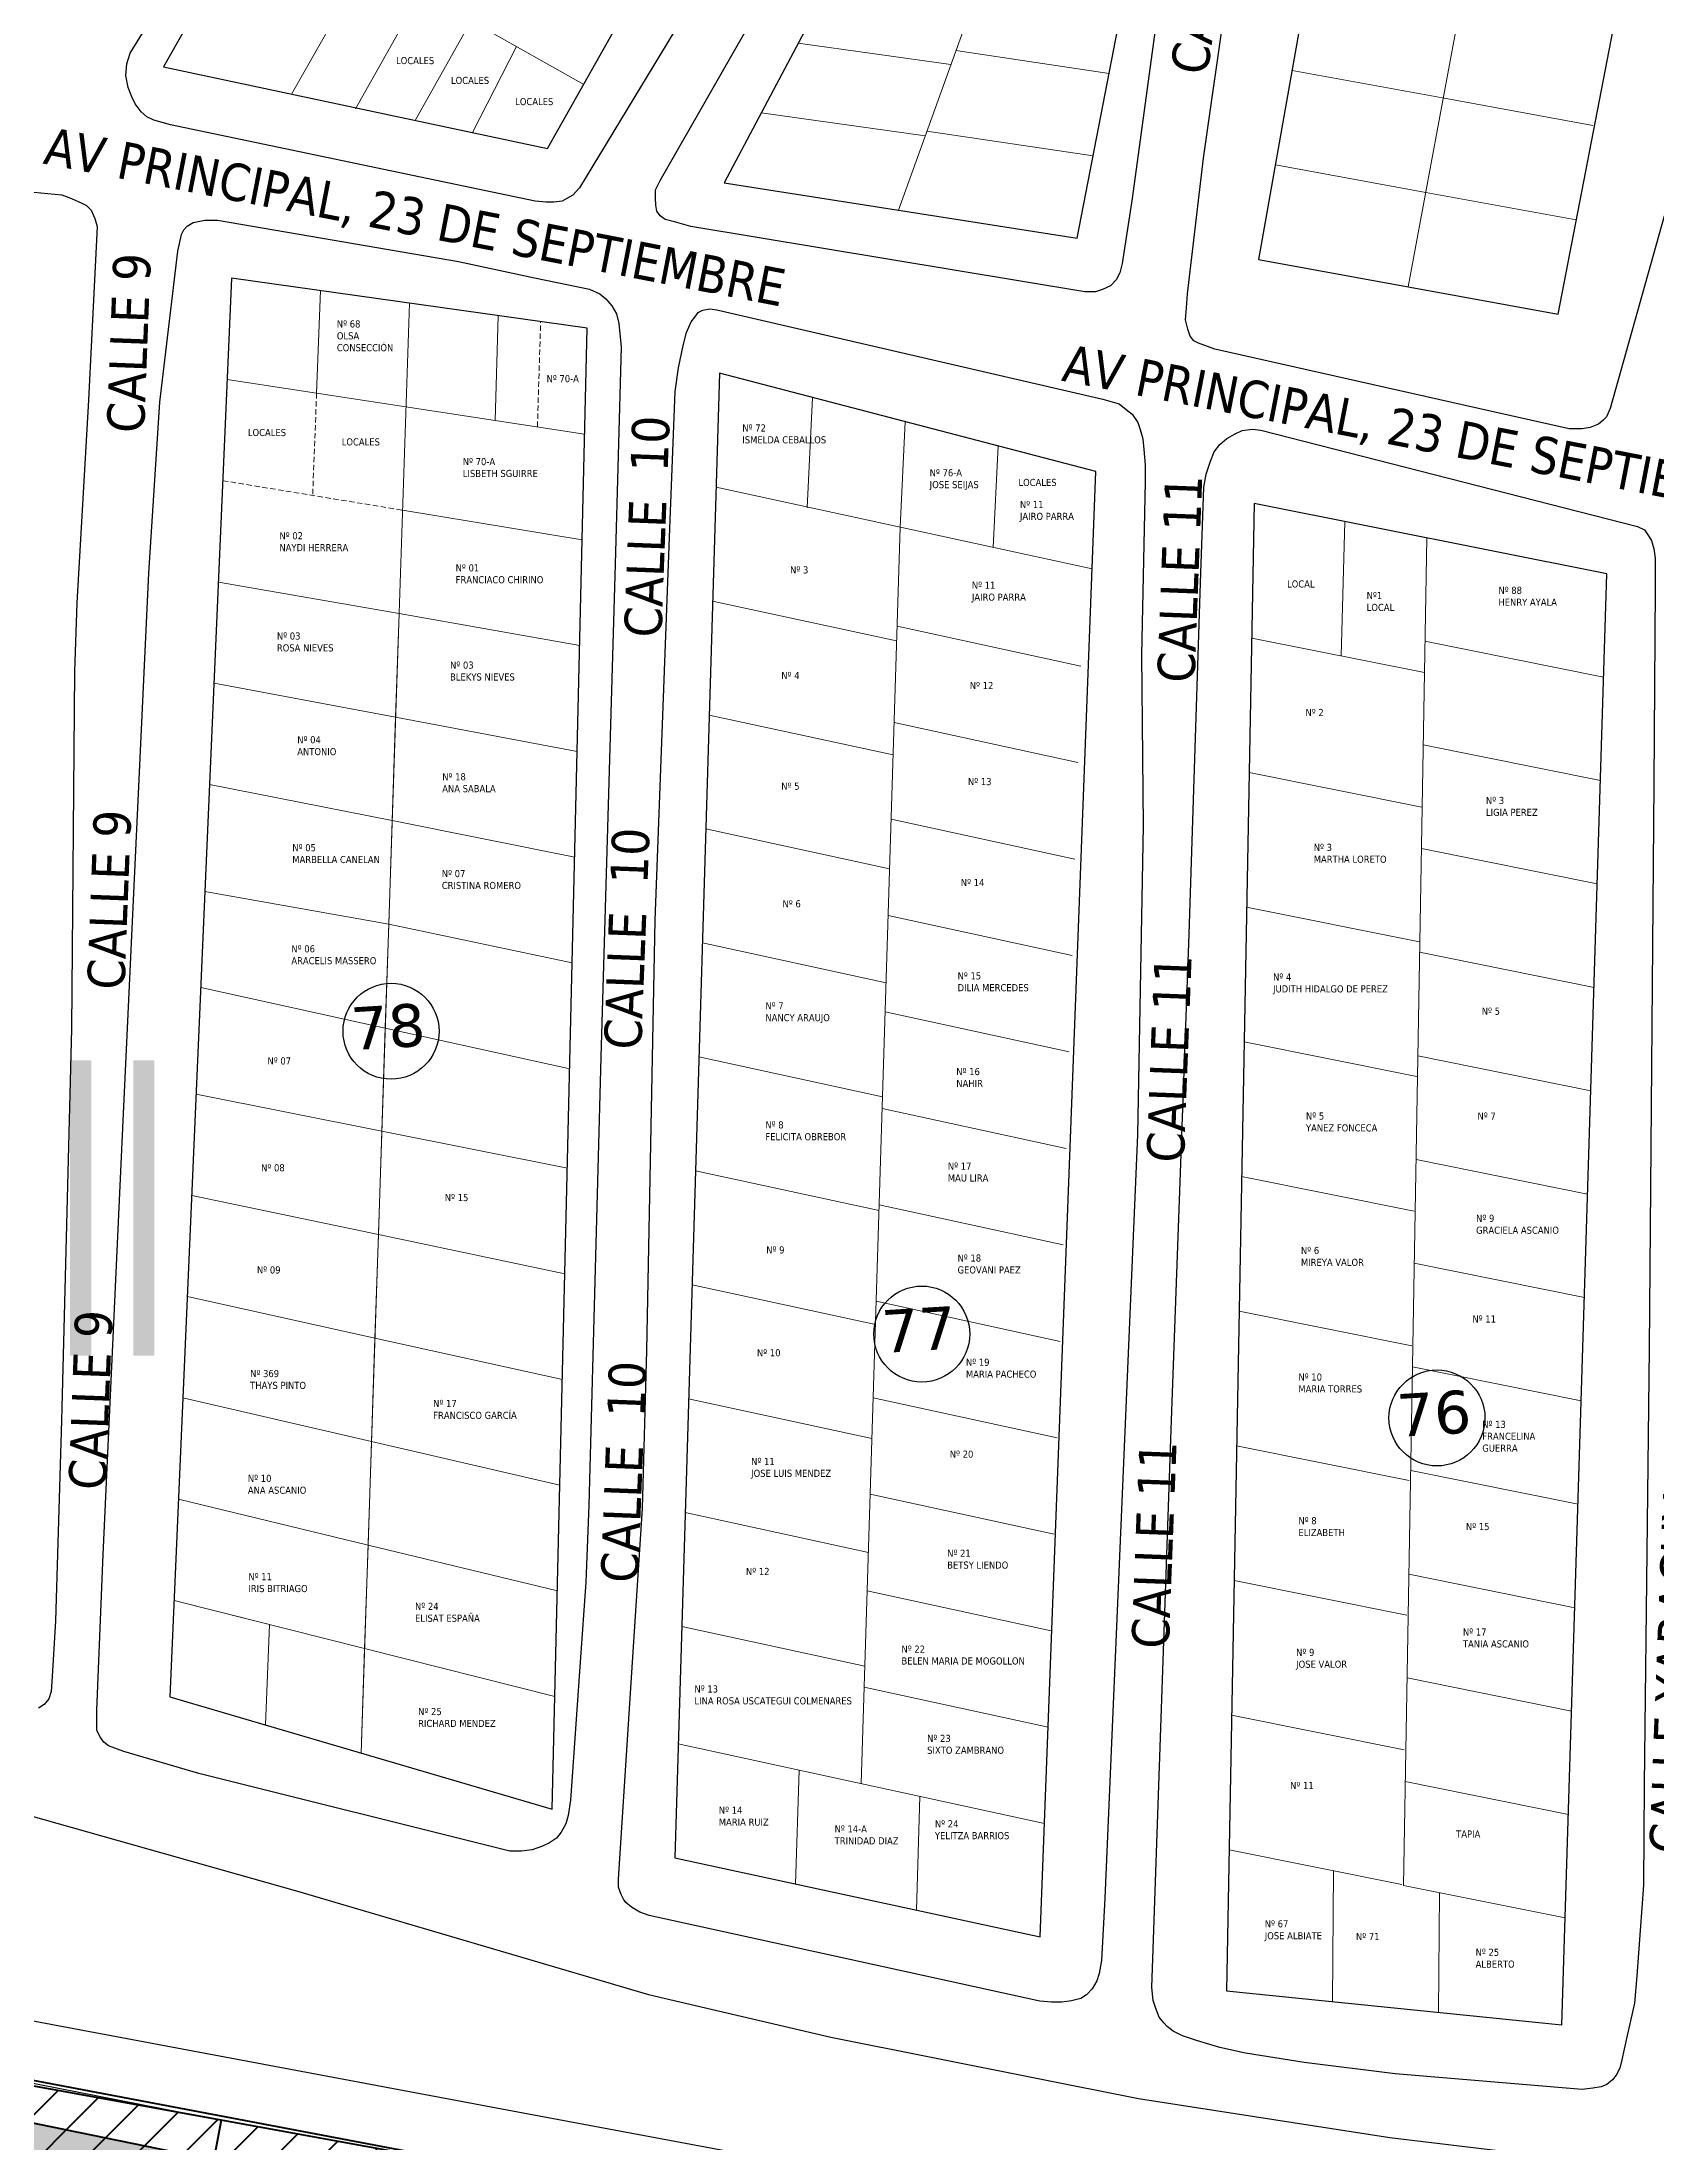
# Model space of a CAD drawing. Header units: metres. Extents: x 2 to 659295185, y -28 to 1124222152.
# Drawn here: x 657256.1 to 657407.4, y 1122568.8 to 1122765.7 of the extents above; entities that cross this region are included whole.
import ezdxf

# ---------------------------------------------------------------- set-up
doc = ezdxf.new("R2010")
doc.units = ezdxf.units.M
doc.header["$MEASUREMENT"] = 0
doc.linetypes.add('CCSM_C1_CUERPO BJ$0$DASHED', pattern=[0.75, 0.5, -0.25])
doc.linetypes.add('CCSM_C1_CUERPO CK$0$DASHED', pattern=[0.75, 0.5, -0.25])
for name, color, linetype in [('CALLES', 1, 'CONTINUOUS'), ('CERCA', 7, 'CONTINUOUS'), ('Cota', 3, 'CONTINUOUS'), ('LOTES DE TERRENO PARA URBANIZAR', 1, 'CONTINUOUS'), ('MANZANA', 30, 'CONTINUOUS'), ('Numero de manzana', 6, 'CONTINUOUS'), ('Nº parcela', 4, 'CONTINUOUS'), ('Parcelas', 140, 'CONTINUOUS'), ('TEXTOS', 7, 'CONTINUOUS')]:
    doc.layers.add(name, color=color, linetype=linetype)
doc.layers.add('OCUPACIONES IRREGULARES', color=34, linetype='CONTINUOUS', lineweight=200)
doc.layers.add('PARCELA', color=140, linetype='CONTINUOUS', lineweight=40)
doc.styles.add('ROMAN', font='verdana.ttf')
doc.styles.get("Standard").update_dxf_attribs({"font": 'tahoma.ttf'})

msp = doc.modelspace()

# ---------------------------------------------------------------- hatches: boundary and pattern name
at = {"layer": 'LOTES DE TERRENO PARA URBANIZAR', "lineweight": 40}
h = msp.add_hatch(dxfattribs=at)
h.set_pattern_fill('ANSI31', color=1, scale=25, style=0)
edge = h.paths.add_edge_path()
edge.add_line((657322, 1122377), (657348.1697, 1122556.9868))
edge.add_line((657348.1697, 1122556.9868), (657323.4363, 1122561.6858))
edge.add_line((657323.4363, 1122561.6858), (657272.8811, 1122570.8639))
edge.add_line((657272.8811, 1122570.8639), (657097.1397, 1122602.7692))
edge.add_line((657097.1397, 1122602.7692), (657078.2462, 1122426.7833))
edge.add_line((657078.2462, 1122426.7833), (657404.897, 1122353.7881))
at = {"layer": 'OCUPACIONES IRREGULARES', "lineweight": 200, "transparency": 33554651}
h = msp.add_hatch(color=256, dxfattribs=at)
h.dxf.hatch_style = 1
h.set_gradient(color1=(153, 76, 0), one_color=1, tint=1)
h.paths.add_polyline_path([(657346, 1122552), (657014, 1122620), (656982, 1122459), (657320, 1122378)])

# ---------------------------------------------------------------- linework, layer by layer
at = {"layer": 'CERCA', "lineweight": 0}
for p, q in [((657384.2064, 1122742.7937), (657405.4647, 1122857.5827)), ((657336.3897, 1122749.9806), (657360.8579, 1122817.9028)), ((657326.9799, 1122765.6299), (657341.3058, 1122763.6274)), ((657356.1586, 1122762.8096), (657341.7817, 1122764.9485)), ((657373.3093, 1122763.0849), (657387.4153, 1122760.5052)), ((657387.4153, 1122760.5052), (657401.5214, 1122757.9255)), ((657323.5107, 1122759.0935), (657338.8977, 1122756.9426)), ((657354.6585, 1122755.0737), (657339.0604, 1122757.3942)), ((657371.7393, 1122754.2229), (657385.8453, 1122751.6432)), ((657385.8453, 1122751.6432), (657399.9514, 1122749.0635)), ((657290.5284, 1122741.2567), (657285.9977, 1122605.2955)), ((657307.1981, 1122738.9001), (657306.9641, 1122728.9829)), ((657327.8187, 1122722.0566), (657328.3198, 1122732.4173)), ((657336.5501, 1122720.2618), (657337.0281, 1122730.1447)), ((657306.9641, 1122728.9829), (657306.73, 1122719.0656)), ((657345.2769, 1122718.3695), (657345.7365, 1122727.8722)), ((657319.2893, 1122724.0047), (657354.548, 1122716.3591)), ((657336.5501, 1122720.2618), (657332.9074, 1122602.4275)), ((657385.9342, 1122719.2536), (657383.7582, 1122592.8904)), ((657318.9672, 1122713.3195), (657336.2199, 1122709.5784)), ((657336.2631, 1122710.9757), (657353.5068, 1122707.2209)), ((657369.5177, 1122709.8586), (657385.7167, 1122706.6255)), ((657402.5264, 1122706.1832), (657385.7672, 1122709.555)), ((657318.6451, 1122702.6344), (657335.8896, 1122698.895)), ((657335.9834, 1122701.93), (657353.2272, 1122698.1752)), ((657402.2263, 1122696.4878), (657385.5998, 1122699.833)), ((657369.2814, 1122697.2308), (657385.4804, 1122693.9977)), ((657335.7038, 1122692.8843), (657352.9475, 1122689.1295)), ((657318.323, 1122691.9492), (657335.5593, 1122688.2116)), ((657401.9262, 1122686.7924), (657385.4324, 1122690.1109)), ((657335.4241, 1122683.8386), (657352.6679, 1122680.0839)), ((657369.0451, 1122684.603), (657385.2441, 1122681.3699)), ((657318.0008, 1122681.2641), (657335.2291, 1122677.5283)), ((657401.6261, 1122677.0971), (657385.2649, 1122680.3889)), ((657335.1445, 1122674.793), (657352.3883, 1122671.0382)), ((657368.8088, 1122671.9753), (657385.0078, 1122668.7421)), ((657317.6787, 1122670.5789), (657334.8988, 1122666.8449)), ((657401.326, 1122667.4017), (657385.0975, 1122670.6668)), ((657334.8649, 1122665.7473), (657352.1086, 1122661.9925)), ((657317.3566, 1122659.8938), (657334.5685, 1122656.1615)), ((657368.5725, 1122659.3475), (657384.7716, 1122656.1143)), ((657401.026, 1122657.7064), (657384.9301, 1122660.9448)), ((657334.5852, 1122656.7016), (657351.829, 1122652.9468)), ((657400.7259, 1122648.011), (657384.7627, 1122651.2227)), ((657317.0345, 1122649.2086), (657334.2383, 1122645.4781)), ((657334.3056, 1122647.6559), (657351.5494, 1122643.9011)), ((657368.3362, 1122646.7197), (657384.5353, 1122643.4865)), ((657400.4258, 1122638.3157), (657384.5953, 1122641.5007)), ((657316.7124, 1122638.5235), (657333.908, 1122634.7948)), ((657334.0259, 1122638.6102), (657351.2697, 1122634.8555)), ((657368.0999, 1122634.0919), (657384.299, 1122630.8587)), ((657400.1257, 1122628.6203), (657384.4279, 1122631.7786)), ((657316.3902, 1122627.8383), (657333.5777, 1122624.1114)), ((657333.7463, 1122629.5646), (657350.9901, 1122625.8098)), ((657399.8256, 1122618.9249), (657384.2605, 1122622.0566)), ((657333.4667, 1122620.5189), (657350.7104, 1122616.7641)), ((657367.8636, 1122621.4641), (657384.0627, 1122618.2309)), ((657316.0681, 1122617.1532), (657333.2475, 1122613.428)), ((657399.5256, 1122609.2296), (657384.093, 1122612.3345)), ((657268.0748, 1122610.5695), (657285.9977, 1122605.2955)), ((657333.187, 1122611.4732), (657350.4308, 1122607.7184)), ((657367.6273, 1122608.8363), (657383.8264, 1122605.6032)), ((657315.7365, 1122606.1509), (657350.0912, 1122598.7013)), ((657326.7525, 1122593.015), (657327.073, 1122603.6927)), ((657399.2255, 1122599.5342), (657383.9256, 1122602.6125)), ((657338.0907, 1122590.5643), (657338.4112, 1122601.2419)), ((657367.391, 1122596.2085), (657383.5901, 1122592.9754)), ((657377.0924, 1122581.9836), (657377.1976, 1122594.2512)), ((657398.9254, 1122589.8389), (657383.7582, 1122592.8904)), ((657387.0411, 1122580.9715), (657387.1375, 1122592.2106))]:
    msp.add_line(p, q, dxfattribs=at)
at = {"layer": 'LOTES DE TERRENO PARA URBANIZAR', "color": 1, "lineweight": 40}
msp.add_lwpolyline([(657322, 1122377), (657348.1697, 1122556.9868), (657323.4363, 1122561.6858), (657272.8811, 1122570.8639), (657097.1397, 1122602.7692), (657078.2462, 1122426.7833), (657404.897, 1122353.7881)], dxfattribs=at)
at = {"layer": 'MANZANA', "lineweight": -2}
for p, q in [((657264.3549, 1122764.7045), (657284.5902, 1122797.6478)), ((657364.9954, 1122754.8665), (657370.7345, 1122795.0383)), ((657314.0443, 1122752.7569), (657326.2234, 1122774.0526)), ((657318.2415, 1122771.4731), (657306.4911, 1122752.0671)), ((657360.4437, 1122766.6841), (657358.3245, 1122751.0773)), ((657263.9261, 1122762.6049), (657264.0333, 1122763.7147)), ((657264.0333, 1122763.7147), (657264.3549, 1122764.7045)), ((657264.1487, 1122761.4951), (657263.9261, 1122762.6049)), ((657264.4868, 1122760.6153), (657264.1487, 1122761.4951)), ((657264.8166, 1122759.9555), (657264.4868, 1122760.6153)), ((657265.3691, 1122759.1856), (657264.8166, 1122759.9555)), ((657265.9133, 1122758.7457), (657265.3691, 1122759.1856)), ((657266.573, 1122758.4158), (657265.9133, 1122758.7457)), ((657268.115, 1122757.9759), (657266.573, 1122758.4158)), ((657302.3352, 1122750.8273), (657268.115, 1122757.9759)), ((657363.5111, 1122742.1391), (657364.9954, 1122754.8665)), ((657254.6577, 1122751.7271), (657257.9478, 1122751.4072)), ((657306.4911, 1122752.0671), (657305.8397, 1122751.3972)), ((657313.6155, 1122751.8771), (657314.0443, 1122752.7569)), ((657313.6155, 1122751.0973), (657313.6155, 1122751.8771)), ((657257.9478, 1122751.4072), (657258.8301, 1122751.0773)), ((657258.8301, 1122751.0773), (657259.8196, 1122750.6374)), ((657259.8196, 1122750.6374), (657260.2567, 1122750.4174)), ((657260.2567, 1122750.4174), (657260.6937, 1122749.9775)), ((657260.6937, 1122749.9775), (657261.0318, 1122749.2076)), ((657303.3165, 1122750.7273), (657302.3352, 1122750.8273)), ((657304.0833, 1122750.7273), (657303.3165, 1122750.7273)), ((657304.8502, 1122750.8373), (657304.0833, 1122750.7273)), ((657305.2872, 1122751.0673), (657304.8502, 1122750.8373)), ((657305.8397, 1122751.3972), (657305.2872, 1122751.0673)), ((657313.6238, 1122750.4374), (657313.6155, 1122751.0973)), ((657313.731, 1122749.8875), (657313.6238, 1122750.4374)), ((657314.0608, 1122749.4476), (657313.731, 1122749.8875)), ((657358.3245, 1122751.0773), (657357.368, 1122744.9885)), ((657261.2544, 1122748.4378), (657260.4463, 1122732.1711)), ((657261.0318, 1122749.2076), (657261.2544, 1122748.4378)), ((657269.1457, 1122747.698), (657269.3601, 1122748.1379)), ((657269.3601, 1122748.1379), (657269.6899, 1122748.4778)), ((657269.6899, 1122748.4778), (657270.2341, 1122748.8077)), ((657270.2341, 1122748.8077), (657271.3308, 1122749.0377)), ((657271.3308, 1122749.0377), (657272.5347, 1122749.0377)), ((657272.5347, 1122749.0377), (657295.1284, 1122745.1585)), ((657314.5061, 1122749.1177), (657314.0608, 1122749.4476)), ((657315.3801, 1122748.8977), (657314.5061, 1122749.1177)), ((657316.9139, 1122748.4578), (657315.3801, 1122748.8977)), ((657353.8717, 1122742.319), (657316.9139, 1122748.4578)), ((657408.1871, 1122749.4176), (657403.1242, 1122731.3713)), ((657267.1337, 1122731.9812), (657268.8241, 1122746.1483)), ((657268.8241, 1122746.1483), (657269.1457, 1122747.698)), ((657295.1284, 1122745.1585), (657302.2528, 1122743.6388)), ((657357.1536, 1122744.0987), (657356.8238, 1122743.4388)), ((657357.368, 1122744.9885), (657357.1536, 1122744.0987)), ((657302.2528, 1122743.6388), (657307.4064, 1122742.559)), ((657307.4064, 1122742.559), (657308.3959, 1122742.1191)), ((657308.3959, 1122742.1191), (657308.9484, 1122741.6792)), ((657354.8612, 1122742.319), (657353.8717, 1122742.319)), ((657355.5127, 1122742.549), (657354.8612, 1122742.319)), ((657356.2795, 1122742.8789), (657355.5127, 1122742.549)), ((657356.8238, 1122743.4388), (657356.2795, 1122742.8789)), ((657363.4122, 1122740.8094), (657363.5111, 1122742.1391)), ((657308.9484, 1122741.6792), (657309.5009, 1122741.0193)), ((657309.5009, 1122741.0193), (657309.9379, 1122740.2495)), ((657309.9379, 1122740.2495), (657310.1605, 1122739.3596)), ((657316.9551, 1122739.4996), (657317.2849, 1122739.9495)), ((657317.2849, 1122739.9495), (657317.6065, 1122740.3894)), ((657317.6065, 1122740.3894), (657318.0436, 1122740.6094)), ((657318.0436, 1122740.6094), (657318.7032, 1122740.7294)), ((657318.7032, 1122740.7294), (657319.3629, 1122740.6194)), ((657319.3629, 1122740.6194), (657355.5621, 1122732.2611)), ((657363.305, 1122739.7096), (657363.4122, 1122740.8094)), ((657310.1605, 1122739.3596), (657310.276, 1122738.3699)), ((657310.276, 1122738.3699), (657310.3914, 1122737.1501)), ((657316.1965, 1122737.2901), (657316.5181, 1122738.4998)), ((657316.5181, 1122738.4998), (657316.9551, 1122739.4996)), ((657363.5276, 1122738.8198), (657363.305, 1122739.7096)), ((657363.7503, 1122738.1599), (657363.5276, 1122738.8198)), ((657364.0801, 1122737.72), (657363.7503, 1122738.1599)), ((657310.3914, 1122737.1501), (657309.8224, 1122716.7942)), ((657315.7677, 1122735.1805), (657316.1965, 1122737.2901)), ((657364.5254, 1122737.5), (657364.0801, 1122737.72)), ((657366.0591, 1122736.9501), (657364.5254, 1122737.5)), ((657392.05, 1122731.1013), (657366.0591, 1122736.9501)), ((657315.4544, 1122732.971), (657315.7677, 1122735.1805)), ((657260.4463, 1122732.1711), (657259.3249, 1122713.145)), ((657266.103, 1122715.9444), (657267.1337, 1122731.9812)), ((657314.9596, 1122720.1336), (657315.4544, 1122732.971)), ((657355.5621, 1122732.2611), (657357.0959, 1122731.8312)), ((657357.0959, 1122731.8312), (657357.7555, 1122731.2813)), ((657357.7555, 1122731.2813), (657358.308, 1122730.8414)), ((657358.308, 1122730.8414), (657358.8522, 1122730.0615)), ((657358.8522, 1122730.0615), (657359.0749, 1122729.4017)), ((657399.2899, 1122729.4717), (657392.05, 1122731.1013)), ((657402.4645, 1122730.2615), (657402.0275, 1122729.9216)), ((657402.7943, 1122730.5914), (657402.4645, 1122730.2615)), ((657403.1242, 1122731.3713), (657402.7943, 1122730.5914)), ((657359.0749, 1122729.4017), (657359.2975, 1122728.5219)), ((657359.2975, 1122728.5219), (657359.413, 1122727.5221)), ((657366.5374, 1122728.002), (657367.1888, 1122728.5518)), ((657367.1888, 1122728.5518), (657367.9556, 1122729.0018)), ((657367.9556, 1122729.0018), (657368.6153, 1122729.3317)), ((657368.6153, 1122729.3317), (657369.5966, 1122729.4517)), ((657369.5966, 1122729.4517), (657370.3634, 1122729.3417)), ((657370.3634, 1122729.3417), (657405.6886, 1122720.3135)), ((657400.502, 1122729.4717), (657399.2899, 1122729.4717)), ((657401.2689, 1122729.5916), (657400.502, 1122729.4717)), ((657402.0275, 1122729.9216), (657401.2689, 1122729.5916)), ((657359.413, 1122727.5221), (657359.5284, 1122726.0824)), ((657359.5284, 1122726.0824), (657359.5366, 1122724.5427)), ((657365.2345, 1122725.2225), (657365.6633, 1122726.4423)), ((657365.6633, 1122726.4423), (657365.9931, 1122727.3321)), ((657365.9931, 1122727.3321), (657366.5374, 1122728.002)), ((657359.5366, 1122724.5427), (657359.1738, 1122708.276)), ((657365.0201, 1122724.0128), (657365.2345, 1122725.2225)), ((657364.7315, 1122715.0446), (657365.0201, 1122724.0128)), ((657405.6886, 1122720.3135), (657406.3483, 1122719.9936)), ((657313.5908, 1122683.411), (657314.9596, 1122720.1336)), ((657406.3483, 1122719.9936), (657406.6781, 1122719.5437)), ((657406.6781, 1122719.5437), (657407.008, 1122718.9938)), ((657407.008, 1122718.9938), (657407.2306, 1122718.224)), ((657407.2306, 1122718.224), (657407.346, 1122717.3441)), ((657309.8224, 1122716.7942), (657308.4949, 1122670.5637)), ((657407.346, 1122717.3441), (657407.3543, 1122716.0144)), ((657263.7034, 1122665.2747), (657266.103, 1122715.9444)), ((657363.6678, 1122682.0813), (657364.7315, 1122715.0446)), ((657407.3625, 1122714.5747), (657407.2224, 1122696.2184)), ((657407.3543, 1122716.0144), (657407.3625, 1122714.5747)), ((657259.3249, 1122713.145), (657259.1352, 1122706.7263)), ((657259.1352, 1122706.7263), (657258.8466, 1122673.2131)), ((657359.1738, 1122708.276), (657359.3552, 1122692.2392)), ((657407.2224, 1122696.2184), (657406.7936, 1122643.2392)), ((657359.3552, 1122692.2392), (657358.8193, 1122663.2651)), ((657312.7827, 1122643.0393), (657313.5908, 1122683.411)), ((657362.0104, 1122636.5106), (657363.6678, 1122682.0813)), ((657258.8466, 1122673.2131), (657257.9066, 1122636.4906)), ((657308.4949, 1122670.5637), (657307.3652, 1122628.5322)), ((657261.7986, 1122623.9032), (657263.7034, 1122665.2747)), ((657358.8193, 1122663.2651), (657356.931, 1122619.3441)), ((657312.4034, 1122628.2223), (657312.7827, 1122643.0393)), ((657406.7936, 1122643.2392), (657406.3236, 1122602.3075)), ((657257.9066, 1122636.4906), (657257.3376, 1122617.6944)), ((657360.1633, 1122583.3014), (657362.0104, 1122636.5106)), ((657307.3652, 1122628.5322), (657307.0683, 1122621.3337)), ((657311.3809, 1122612.8454), (657312.4034, 1122628.2223)), ((657261.2049, 1122609.3061), (657261.7986, 1122623.9032)), ((657307.0683, 1122621.3337), (657306.5571, 1122613.8152)), ((657356.931, 1122619.3441), (657355.7436, 1122591.6897)), ((657257.3376, 1122617.6944), (657257.0326, 1122612.4855)), ((657202.3461, 1122614.2351), (657280.022, 1122592.3496)), ((657257.0326, 1122612.4855), (657256.9254, 1122611.0558)), ((657306.5571, 1122613.8152), (657305.6253, 1122600.8678)), ((657310.1523, 1122593.4793), (657311.3809, 1122612.8454)), ((657256.711, 1122610.3859), (657256.2739, 1122609.836)), ((657256.9254, 1122611.0558), (657256.711, 1122610.3859)), ((657256.2739, 1122609.836), (657255.7297, 1122609.4961)), ((657261.2132, 1122608.3063), (657261.2049, 1122609.3061)), ((657261.2132, 1122607.4165), (657261.2132, 1122608.3063)), ((657261.5513, 1122606.7566), (657261.2132, 1122607.4165)), ((657261.8811, 1122606.3167), (657261.5513, 1122606.7566)), ((657262.3181, 1122605.9868), (657261.8811, 1122606.3167)), ((657263.7447, 1122605.4369), (657262.3181, 1122605.9868)), ((657270.7701, 1122603.3673), (657263.7447, 1122605.4369)), ((657299.9439, 1122596.0888), (657270.7701, 1122603.3673)), ((657406.3236, 1122602.3075), (657406.2493, 1122592.9095)), ((657305.6253, 1122600.8678), (657305.4109, 1122599.4281)), ((657305.1965, 1122598.6583), (657304.7595, 1122597.8784)), ((657305.4109, 1122599.4281), (657305.1965, 1122598.6583)), ((657302.0301, 1122596.2088), (657301.0406, 1122596.0988)), ((657303.0114, 1122596.5487), (657302.0301, 1122596.2088)), ((657303.671, 1122596.8787), (657303.0114, 1122596.5487)), ((657304.3225, 1122597.3286), (657303.671, 1122596.8787)), ((657304.7595, 1122597.8784), (657304.3225, 1122597.3286)), ((657301.0406, 1122596.0988), (657299.9439, 1122596.0888)), ((657280.022, 1122592.3496), (657312.9394, 1122582.6515)), ((657310.1523, 1122592.7095), (657310.1523, 1122593.4793)), ((657310.3749, 1122592.0396), (657310.1523, 1122592.7095)), ((657406.2493, 1122592.9095), (657405.6309, 1122584.3912)), ((657310.5976, 1122591.5997), (657310.3749, 1122592.0396)), ((657310.8202, 1122591.2698), (657310.5976, 1122591.5997)), ((657311.3644, 1122590.8299), (657310.8202, 1122591.2698)), ((657312.1395, 1122590.39), (657311.3644, 1122590.8299)), ((657313.0136, 1122590.06), (657312.1395, 1122590.39)), ((657355.7436, 1122591.6897), (657355.4385, 1122585.8309)), ((657338.6829, 1122584.4312), (657313.0136, 1122590.06)), ((657349.6499, 1122582.0417), (657338.6829, 1122584.4312)), ((657355.2241, 1122584.6111), (657355.0097, 1122583.9413)), ((657355.4385, 1122585.8309), (657355.2241, 1122584.6111)), ((657405.6309, 1122584.3912), (657405.4248, 1122581.8417)), ((657301.7003, 1122571.4338), (657239.5184, 1122583.1015)), ((657312.9394, 1122582.6515), (657330.0495, 1122578.6424)), ((657354.0284, 1122582.6116), (657353.4842, 1122582.2816)), ((657354.5726, 1122583.1714), (657354.0284, 1122582.6116)), ((657355.0097, 1122583.9413), (657354.5726, 1122583.1714)), ((657360.2788, 1122582.0917), (657360.1633, 1122583.3014)), ((657350.7466, 1122581.9317), (657349.6499, 1122582.0417)), ((657351.7278, 1122581.9417), (657350.7466, 1122581.9317)), ((657352.6101, 1122582.0517), (657351.7278, 1122581.9417)), ((657353.4842, 1122582.2816), (657352.6101, 1122582.0517)), ((657360.5014, 1122581.4218), (657360.2788, 1122582.0917)), ((657360.8312, 1122580.542), (657360.5014, 1122581.4218)), ((657361.2765, 1122579.9921), (657360.8312, 1122580.542)), ((657405.4248, 1122581.8417), (657404.6744, 1122578.5224)), ((657330.0495, 1122578.6424), (657358.8935, 1122572.9035)), ((657361.6063, 1122579.6622), (657361.2765, 1122579.9921)), ((657362.1506, 1122579.2222), (657361.6063, 1122579.6622)), ((657363.0329, 1122578.7823), (657362.1506, 1122579.2222)), ((657364.3522, 1122578.3424), (657363.0329, 1122578.7823)), ((657404.6744, 1122578.5224), (657404.2456, 1122576.5328)), ((657240.9696, 1122577.1427), (657272.8811, 1122570.8639)), ((657366.5456, 1122577.6926), (657364.3522, 1122578.3424)), ((657368.9534, 1122577.1527), (657366.5456, 1122577.6926)), ((657374.4369, 1122576.2928), (657368.9534, 1122577.1527)), ((657404.2456, 1122576.5328), (657404.0312, 1122575.753)), ((657382.9878, 1122575.2231), (657374.4369, 1122576.2928)), ((657400.5267, 1122573.7534), (657382.9878, 1122575.2231)), ((657403.3715, 1122574.6532), (657402.8273, 1122574.2033)), ((657403.7014, 1122575.0931), (657403.3715, 1122574.6532)), ((657404.0312, 1122575.753), (657403.7014, 1122575.0931)), ((657358.8935, 1122572.9035), (657382.4683, 1122569.2443)), ((657401.5162, 1122573.8633), (657400.5267, 1122573.7534)), ((657402.2831, 1122573.9833), (657401.5162, 1122573.8633)), ((657402.8273, 1122574.2033), (657402.2831, 1122573.9833)), ((657272.8811, 1122570.8639), (657323.4363, 1122561.6858)), ((657362.5629, 1122560.0861), (657301.7003, 1122571.4338)), ((657382.4683, 1122569.2443), (657415.361, 1122565.3051))]:
    msp.add_line(p, q, dxfattribs=at)
at = {"layer": 'Numero de manzana', "lineweight": -2}
for centre in [(657288.8072, 1122672.9849), (657338.5791, 1122644.588), (657386.8934, 1122636.7179)]:
    msp.add_circle(centre, 4.5001, dxfattribs=at)
at = {"layer": 'Nº parcela', "lineweight": 40}
for points in [[(656991.9739, 1122626.5494), (657130.0419, 1122597.9446), (657233.275, 1122578.7629), (657329.5623, 1122560.5215), (657404.1619, 1122545.9992)], [(657272.8811, 1122570.8639), (657239.808, 1122394.9999)]]:
    msp.add_lwpolyline(points, dxfattribs=at)
at = {"layer": 'OCUPACIONES IRREGULARES', "lineweight": 200}
msp.add_lwpolyline([(657346, 1122552), (657014, 1122620), (656982, 1122459), (657320, 1122378), (657346, 1122552)], dxfattribs=at)
at = {"layer": 'PARCELA', "lineweight": 0}
for p, q in [((657276.3397, 1122778.9964), (657306.8942, 1122761.7615)), ((657279.4845, 1122760.8592), (657286.5151, 1122773.2568)), ((657306.8779, 1122761.7707), (657286.5151, 1122773.2568)), ((657291.6032, 1122770.3954), (657285.4619, 1122759.4722)), ((657291.0641, 1122758.3954), (657296.3255, 1122767.723)), ((657300.5706, 1122765.3285), (657296.4457, 1122757.2601)), ((657303.4905, 1122755.7653), (657267.4815, 1122763.4061)), ((657303.4905, 1122755.7653), (657279.4845, 1122760.8592)), ((657303.4905, 1122755.7653), (657285.486, 1122759.5857)), ((657296.4457, 1122757.2601), (657291.0641, 1122758.3954)), ((657282.1936, 1122742.4349), (657281.8253, 1122732.8298)), ((657298.8633, 1122740.0784), (657298.5843, 1122730.2675)), ((657290.205, 1122731.552), (657273.4457, 1122734.1122)), ((657273.4457, 1122734.1122), (657281.8253, 1122732.8298)), ((657281.8253, 1122732.8298), (657290.205, 1122731.552)), ((657306.9641, 1122728.9829), (657290.205, 1122731.552)), ((657290.205, 1122731.552), (657298.5843, 1122730.2675)), ((657289.8816, 1122721.8474), (657306.73, 1122719.0656)), ((657289.5582, 1122712.1428), (657272.6196, 1122715.1101)), ((657289.5582, 1122712.1428), (657289.2348, 1122702.4382)), ((657306.496, 1122709.1484), (657289.5582, 1122712.1428)), ((657272.2065, 1122705.6091), (657289.2348, 1122702.4382)), ((657289.2348, 1122702.4382), (657288.9114, 1122692.7336)), ((657289.2348, 1122702.4382), (657306.2619, 1122699.2312)), ((657288.9114, 1122692.7336), (657271.7935, 1122696.1081)), ((657288.9114, 1122692.7336), (657288.5881, 1122683.029)), ((657306.0279, 1122689.3139), (657288.9114, 1122692.7336)), ((657271.3583, 1122686.0975), (657288.5881, 1122683.029)), ((657288.5881, 1122683.029), (657288.2647, 1122673.3244)), ((657288.5881, 1122683.029), (657305.7938, 1122679.3967)), ((657288.2631, 1122673.2761), (657270.9668, 1122677.0914)), ((657288.2647, 1122673.3244), (657287.9413, 1122663.6197)), ((657305.5593, 1122669.4608), (657288.2631, 1122673.2761)), ((657287.9413, 1122663.6197), (657270.5322, 1122667.0955)), ((657287.9413, 1122663.6197), (657287.6179, 1122653.9151)), ((657287.9413, 1122663.6197), (657305.3395, 1122660.1462)), ((657270.1191, 1122657.5944), (657287.6179, 1122653.9151)), ((657287.6179, 1122653.9151), (657287.2945, 1122644.2105)), ((657287.6179, 1122653.9151), (657305.1057, 1122650.2381)), ((657287.2945, 1122644.2105), (657269.7061, 1122648.0934)), ((657287.2945, 1122644.2105), (657286.9711, 1122634.5059)), ((657287.2945, 1122644.2105), (657304.8718, 1122640.3301)), ((657269.293, 1122638.5924), (657286.9711, 1122634.5059)), ((657286.9711, 1122634.5059), (657286.6477, 1122624.8013)), ((657286.9711, 1122634.5059), (657304.638, 1122630.422)), ((657268.88, 1122629.0914), (657286.6477, 1122624.8013)), ((657286.6477, 1122624.8013), (657286.3243, 1122615.0967)), ((657286.6477, 1122624.8013), (657304.4042, 1122620.5139)), ((657268.4669, 1122619.5903), (657286.3243, 1122615.0967)), ((657268.4669, 1122619.5903), (657277.3956, 1122617.3435)), ((657277.0362, 1122607.9325), (657277.3956, 1122617.3435)), ((657286.3243, 1122615.0967), (657285.9977, 1122605.2955)), ((657286.3243, 1122615.0967), (657304.1703, 1122610.6059)), ((657268.0748, 1122610.5695), (657277.0362, 1122607.9325))]:
    msp.add_line(p, q, dxfattribs=at)
at = {"layer": 'PARCELA', "linetype": 'CCSM_C1_CUERPO CK$0$DASHED', "lineweight": 0}
msp.add_line((657302.5345, 1122729.6619), (657302.8377, 1122739.5165), dxfattribs=at)
at = {"layer": 'PARCELA', "linetype": 'CCSM_C1_CUERPO BJ$0$DASHED', "lineweight": 0}
for p, q in [((657281.8253, 1122732.8298), (657281.4572, 1122723.2293)), ((657273.0326, 1122724.6111), (657289.8816, 1122721.8474))]:
    msp.add_line(p, q, dxfattribs=at)
at = {"layer": 'Parcelas', "lineweight": 0}
msp.add_line((657377.9207, 1122708.1815), (657378.2466, 1122720.7896), dxfattribs=at)
at = {"layer": 'Parcelas', "lineweight": -3}
for points in [[(657267.4815, 1122763.4061), (657303.4905, 1122755.7653), (657463.0242, 1123038.5913), (657433.2349, 1123055.3945), (657267.4815, 1122763.4061)], [(657267.4815, 1122763.4061), (657303.4905, 1122755.7653), (657463.0242, 1123038.5913), (657433.2349, 1123055.3945), (657267.4815, 1122763.4061)], [(657267.4815, 1122763.4061), (657303.4905, 1122755.7653), (657463.0242, 1123038.5913), (657433.2349, 1123055.3945), (657267.4815, 1122763.4061)], [(657390.7394, 1122861.471), (657370.1693, 1122745.3609), (657398.2586, 1122740.2237), (657420.1932, 1122853.6934), (657390.7394, 1122861.471)], [(657320.0415, 1122752.5571), (657353.1584, 1122747.3378), (657373.8176, 1122853.8781), (657320.0415, 1122752.5571)], [(657273.8587, 1122743.6132), (657268.0748, 1122610.5695), (657303.9205, 1122600.0215), (657307.1981, 1122738.9001), (657273.8587, 1122743.6132)], [(657273.8587, 1122743.6132), (657268.0748, 1122610.5695), (657303.9205, 1122600.0215), (657307.1981, 1122738.9001), (657273.8587, 1122743.6132)], [(657273.8587, 1122743.6132), (657268.0748, 1122610.5695), (657303.9205, 1122600.0215), (657307.1981, 1122738.9001), (657273.8587, 1122743.6132)], [(657315.4143, 1122595.4658), (657349.6881, 1122588.0575), (657354.8936, 1122725.4825), (657319.6114, 1122734.6898), (657315.4143, 1122595.4658)], [(657367.1438, 1122582.9956), (657398.6145, 1122579.7942), (657402.8264, 1122715.8785), (657369.754, 1122722.4864), (657367.1438, 1122582.9956)]]:
    msp.add_lwpolyline(points, dxfattribs=at)

# ---------------------------------------------------------------- texts
at = {"layer": 'CALLES', "color": 0}
for s, rotation, p in [('CALLE  CUNAVICHE', 81.522184, (657365.3292, 1122762.5536)), ('AV PRINCIPAL, 23 DE SEPTIEMBRE', 349.029897, (657256.0872, 1122754.3611)), ('CALLE 9', 87.808645, (657265.6371, 1122729.0404)), ('AV PRINCIPAL, 23 DE SEPTIEMBRE', 349.029897, (657351.5947, 1122734.0041)), ('CALLE  10', 87.808645, (657314.1485, 1122709.8581)), ('CALLE 11', 87.808645, (657364.1455, 1122705.6166)), ('CALLE 9', 87.808645, (657263.7988, 1122676.834)), ('CALLE  10', 87.808645, (657312.2618, 1122671.2189)), ('CALLE 11', 87.808645, (657363.1492, 1122660.618)), ('CALLE 9', 87.808645, (657262.0488, 1122629.9252)), ('CALLE  10', 87.808645, (657311.9619, 1122621.2113)), ('CALLE 11', 87.808645, (657361.7372, 1122615.029)), ('CALLE YARACUY', 87.808645, (657410.302, 1122595.7974))]:
    msp.add_text(s, height=3.5001, rotation=rotation, dxfattribs=at).set_placement(p)
at = {"layer": 'Cota', "lineweight": 0, "attachment_point": 1}
for s, width, heights, insert, char_height in [('LOCALES', 3.577803, [0], (657289.2736, 1122764.3405), 0.66716), ('LOCALES', 3.577803, [0], (657294.4244, 1122762.481), 0.66716), ('LOCALES', 3.577803, [0], (657300.4442, 1122760.4974), 0.66716), ('Nº 68\\POLSA CONSECCIÓN', 3.577803, [0], (657283.7236, 1122739.6424), 0.667156), ('Nº 70-A', 3.577803, [0], (657303.3897, 1122734.5146), 0.66716), ('LOCALES', 3.577803, [0], (657275.3789, 1122729.4613), 0.66716), ('LOCALES', 3.577803, [0], (657284.181, 1122728.582), 0.66716), ('Nº 72\\PISMELDA CEBALLOS', 7.957393, [0], (657321.7502, 1122729.8887), 0.667156), ('Nº 70-A\\PLISBETH SGUIRRE', 7.755064, [0], (657295.5339, 1122726.7337), 0.667156), ('Nº 76-A\\PJOSE SEIJAS', 7.955879, [1.8194], (657339.32, 1122725.6882), 0.667156), ('LOCALES', 7.194409, [0], (657347.6417, 1122724.7835), 0.66716), ('Nº 11\\PJAIRO PARRA', 7.194409, [0], (657347.784, 1122722.7128), 0.667156), ('Nº 02\\PNAYDI HERRERA', 8.056678, [0], (657278.336, 1122719.781), 0.667156), ('Nº 01\\PFRANCIACO CHIRINO', 9.673174, [0], (657294.8656, 1122716.7716), 0.667156), ('Nº 3', 7.849909, [0], (657326.2297, 1122716.5763), 0.66716), ('Nº 11\\PJAIRO PARRA', 9.182104, [0], (657343.2757, 1122715.1399), 0.667156), ('LOCAL', 7.957393, [0], (657372.8323, 1122715.2582), 0.66716), ('Nº 88 \\PHENRY AYALA ', 7.957393, [0], (657392.6563, 1122714.6641), 0.667156), ('Nº1\\PLOCAL ', 7.957393, [0], (657380.3017, 1122714.1769), 0.66716), ('Nº 03\\PROSA NIEVES', 7.662411, [0], (657278.1014, 1122710.379), 0.667156), ('Nº 03\\PBLEKYS NIEVES', 9.673174, [0], (657294.3412, 1122707.6527), 0.667156), ('Nº 4', 7.849909, [0], (657325.4062, 1122706.6772), 0.66716), ('Nº 12', 7.480528, [0], (657343.082, 1122705.738), 0.66716), ('Nº 2', 7.957393, [0], (657374.5626, 1122703.2071), 0.66716), ('Nº 04\\PANTONIO ', 7.662411, [0], (657280.0116, 1122700.651), 0.66716), ('Nº 18\\PANA SABALA', 9.673174, [0], (657293.6079, 1122697.1781), 0.66716), ('Nº 13', 7.846881, [0], (657342.9079, 1122696.7263), 0.66716), ('Nº 5', 7.849909, [0], (657325.4062, 1122696.2974), 0.66716), ('Nº 3\\PLIGIA PEREZ', 7.957393, [0], (657391.4861, 1122694.9588), 0.667156), ('Nº 05\\PMARBELLA CANELAN ', 9.596292, [0], (657279.5503, 1122690.5316), 0.667156), ('Nº 3\\PMARTHA LORETO ', 15.811287, [0], (657375.3393, 1122690.5594), 0.667156), ('Nº 07\\PCRISTINA ROMERO', 9.673174, [0], (657293.5665, 1122688.0999), 0.667156), ('Nº 14', 8.768821, [0], (657342.2403, 1122687.2578), 0.66716), ('Nº 6', 7.849909, [0], (657325.5212, 1122685.2676), 0.66716), ('Nº 06\\PARACELIS MASSERO', 9.673174, [0], (657279.4576, 1122681.047), 0.667156), ('Nº 15\\PDILIA MERCEDES', 7.363961, [0], (657341.9375, 1122678.5132), 0.667156), ('Nº 4\\PJUDITH HIDALGO DE PEREZ', 13.402739, [0], (657371.5258, 1122678.4023), 0.667156), ('Nº 7\\PNANCY ARAUJO', 8.163278, [0], (657323.9105, 1122675.7038), 0.667156), ('Nº 5', 7.957393, [0], (657391.094, 1122675.1952), 0.66716), ('Nº 07', 9.673174, [0], (657277.2202, 1122670.5317), 0.66716), ('Nº 16\\PNAHIR', 6.997607, [0], (657341.8149, 1122669.5336), 0.66716), ('Nº 5\\PYANEZ FONCECA', 14.362525, [0], (657374.6111, 1122665.3651), 0.667156), ('Nº 7', 7.957393, [0], (657390.6958, 1122665.3626), 0.66716), ('Nº 8\\PFELICITA OBREBOR', 12.412676, [0], (657323.9105, 1122664.5376), 0.667156), ('Nº 08', 9.673174, [0], (657276.6229, 1122660.5113), 0.66716), ('Nº 17\\PMAU LIRA', 10.841292, [0], (657341.0246, 1122660.6707), 0.66716), ('Nº 15', 9.673174, [0], (657293.8464, 1122657.7232), 0.66716), ('Nº 9\\PGRACIELA ASCANIO', 7.957393, [0], (657390.5641, 1122655.7733), 0.667156), ('Nº 9', 7.849909, [0], (657323.9937, 1122652.8119), 0.66716), ('Nº 18\\PGEOVANI PAEZ', 12.125043, [0], (657341.9345, 1122652.0469), 0.667156), ('Nº 6\\PMIREYA VALOR', 20.324096, [0], (657374.1372, 1122652.7568), 0.667156), ('Nº 09', 9.673174, [0], (657276.2345, 1122650.9347), 0.66716), ('Nº 11', 7.957393, [0], (657390.2159, 1122646.3328), 0.66716), ('Nº 10', 7.849909, [0], (657323.1218, 1122643.1684), 0.66716), ('Nº 19\\PMARIA PACHECO', 10.974511, [0], (657342.7217, 1122642.2768), 0.667156), ('Nº 369\\PTHAYS PINTO', 9.673174, [0], (657275.5958, 1122641.2194), 0.667156), ('Nº 10\\PMARIA TORRES', 7.957393, [0], (657373.8981, 1122640.889), 0.667156), ('Nº 17\\PFRANCISCO GARCÍA', 9.673174, [0], (657292.7582, 1122638.4116), 0.667156), ('Nº 13\\PFRANCELINA GUERRA', 7.957393, [0], (657391.1439, 1122636.4501), 0.667156), ('Nº 20', 3.577803, [0], (657341.2048, 1122633.6571), 0.66716), ('Nº 11\\PJOSE LUIS MENDEZ', 12.795682, [0], (657322.5768, 1122632.9759), 0.667156), ('Nº 10\\PANA ASCANIO', 9.673174, [0], (657275.3789, 1122631.3889), 0.667156), ('Nº 8\\PELIZABETH', 7.957393, [0], (657373.8981, 1122627.4204), 0.66716), ('Nº 15', 7.957393, [0], (657389.6089, 1122626.8707), 0.66716), ('Nº 21\\PBETSY LIENDO', 12.050864, [0], (657340.9626, 1122624.3677), 0.667156), ('Nº 11\\PIRIS BITRIAGO', 9.673174, [0], (657275.4263, 1122622.1686), 0.667156), ('Nº 12', 9.271421, [0], (657322.0923, 1122622.6578), 0.66716), ('Nº 24\\PELISAT ESPAÑA', 9.673174, [0], (657291.057, 1122619.3864), 0.667156), ('Nº 17\\PTANIA ASCANIO', 7.957393, [0], (657389.3273, 1122616.9781), 0.667156), ('Nº 22\\PBELEN MARIA DE MOGOLLON', 17.699067, [0], (657336.6768, 1122615.3766), 0.667156), ('Nº 9\\PJOSE VALOR', 7.957393, [0], (657373.6876, 1122615.0718), 0.66716), ('Nº 13\\PLINA ROSA USCATEGUI COLMENARES', 17.470475, [0], (657317.2601, 1122611.6379), 0.667156), ('Nº 25\\PRICHARD MENDEZ', 9.673174, [0], (657291.3487, 1122609.5221), 0.667156), ('Nº 23\\PSIXTO ZAMBRANO', 13.967408, [0], (657339.0824, 1122607.0059), 0.667156), ('Nº 11', 7.957393, [0], (657373.126, 1122602.586), 0.66716), ('Nº 14\\PMARIA RUIZ', 14.58052, [0], (657319.546, 1122600.2696), 0.66716), ('Nº 14-A\\PTRINIDAD DIAZ', 9.848201, [0], (657330.4034, 1122598.5128), 0.667156), ('Nº 24\\PYELITZA BARRIOS', 14.152099, [0], (657339.8105, 1122598.9968), 0.667156), ('TAPIA', 7.957393, [0], (657388.696, 1122598.0428), 0.66716), ('Nº 67\\PJOSE ALBIATE', 13.88566, [0], (657370.7447, 1122589.6112), 0.667156), ('Nº 71', 16.189751, [0], (657379.298, 1122588.4206), 0.66716), ('Nº 25\\PALBERTO', 20.728296, [0], (657390.5172, 1122586.9497), 0.66716)]:
    msp.add_mtext_dynamic_manual_height_columns(s, width=width, gutter_width=9.6186, heights=heights, dxfattribs=dict(at, insert=insert, char_height=char_height))
at = {"layer": 'Numero de manzana', "lineweight": -2, "style": 'ROMAN'}
for s, p in [('78', (657285.1596, 1122671.2083)), ('77', (657334.9315, 1122642.8114)), ('76', (657383.2457, 1122634.9413))]:
    msp.add_text(s, height=4, rotation=3.491535, dxfattribs=at).set_placement(p)
at = {"layer": 'TEXTOS', "color": 0, "width": 0.615385}
msp.add_text('LOS HORNOS II', height=27.699362, dxfattribs=at).set_placement((657115.5945, 1122642.5701))

doc.saveas('drawing.dxf')
